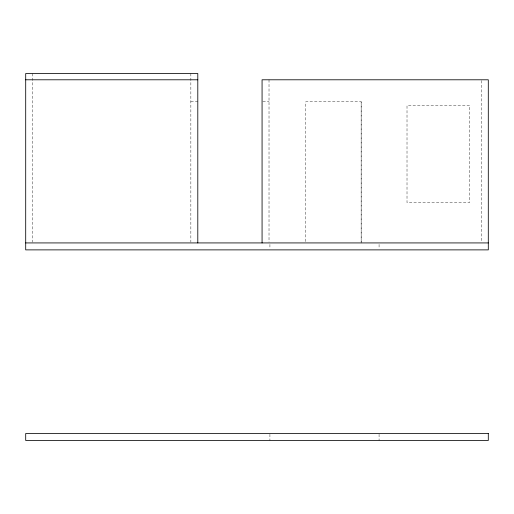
<?xml version="1.0" encoding="UTF-8"?>
<svg xmlns="http://www.w3.org/2000/svg" width="514" height="514" viewBox="0 0 514 514"><rect width="100%" height="100%" fill="white"/><g stroke="black" fill="none" stroke-linecap="round" stroke-linejoin="round"><path stroke-width="0.39" stroke-dasharray="2.57 1.93" d="M190.855 101.746L197.8 101.746M262.847 101.746L269.021 101.746M361.156 242.126L361.156 101.746L305.779 101.746L305.779 242.126M481.355 80.589L481.355 242.133M379.075 244.471L379.075 248.333M379.075 434.285L379.075 440.466M361.149 101.746L361.149 242.929M269.921 244.471L269.921 248.333M269.921 434.285L269.921 440.466M269.021 79.792L269.021 242.133M190.855 73.534L190.855 242.133M32.645 73.534L32.645 242.133M469.539 105.498L407.011 105.498L407.011 202.632L469.539 202.632L469.539 105.498"/><path stroke-width="0.77" d="M25.7 79.792L197.8 79.792M25.7 242.929L488.3 242.929M262.069 242.929L262.069 79.792L488.3 79.792L488.3 249.881L25.7 249.881L25.7 73.534L197.8 73.534L197.8 242.929M488.3 433.514L25.7 433.514L25.7 440.466L488.3 440.466L488.3 433.514"/></g></svg>
